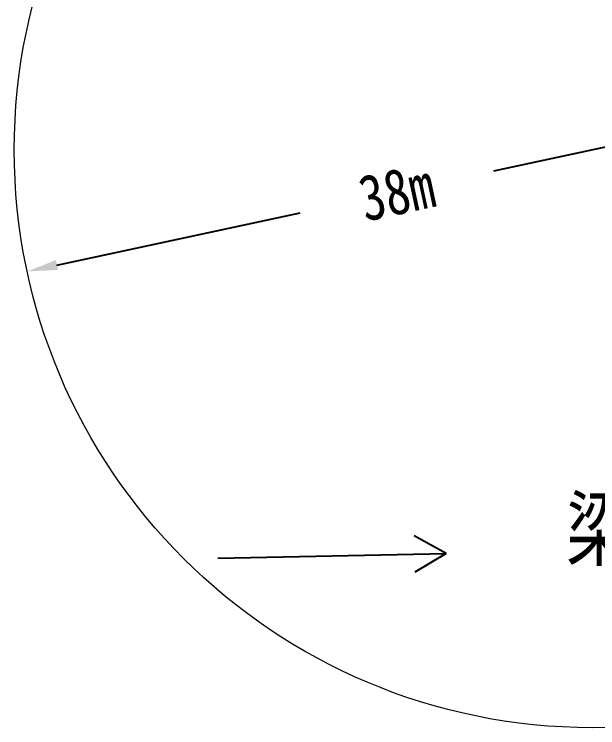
# Model space of a CAD drawing. Extents: x 526875 to 527530, y 3493038 to 3493574.
# Drawn here: x 527098.38 to 527117.56, y 3493287.03 to 3493310.49 of the extents above; entities that cross this region are included whole.
import ezdxf
from ezdxf.enums import TextEntityAlignment as Align

# ---------------------------------------------------------------- set-up
doc = ezdxf.new("R2010")
doc.units = 0
doc.header["$LTSCALE"] = 2
doc.header["$PDMODE"] = 35
doc.header["$PDSIZE"] = 0.5
doc.layers.get('0').update_dxf_attribs({"linetype": 'CONTINUOUS'})
doc.layers.get('Defpoints').update_dxf_attribs({"linetype": 'CONTINUOUS'})
for name, color, linetype in [('DIM_SYMB', 3, 'CONTINUOUS'), ('L-WATER水景', 5, 'CONTINUOUS'), ('SXSS', 7, 'CONTINUOUS'), ('SXSS-水系名称注记', 7, 'CONTINUOUS')]:
    doc.layers.add(name, color=color, linetype=linetype)
doc.styles.get("Standard").update_dxf_attribs({"font": 'SimSun.ttf', "width": 0.8})
doc.dimstyles.new('W', dxfattribs={"dimtxt": 3.5, "dimasz": 1, "dimexe": 2.5, "dimexo": 3, "dimgap": 1, "dimtad": 1, "dimdec": 1, "dimzin": 0, "dimdsep": 46, "dimtxsty": 'Standard', "dimcen": 0.09, "dimclrd": 1, "dimclre": 1, "dimclrt": 7, "dimazin": 2, "dimtfac": 1, "dimtdec": 1, "dimtix": 1, "dimtmove": 2, "dimatfit": 3, "dimfxl": 1, "dimtolj": 1, "dimtzin": 0, "dimarcsym": 0})

# ---------------------------------------------------------------- blocks, each defined once
blk = doc.blocks.new('gc086')
for q in [(6.461, 0.6), (6.461, -0.6)]:
    blk.add_line((7.5, 0), q)
blk.add_lwpolyline([(0, 0), (7.5, 0)])
blk = doc.blocks.new('*D12')
at = {"layer": 'Defpoints', "color": 0, "transparency": 16777216}
for p in [(527135.959, 3493310.025), (527098.809, 3493302.034)]:
    blk.add_point(p, dxfattribs=at)
at = {"layer": 'DIM_SYMB', "color": 1, "lineweight": -2, "transparency": 16777216}
for p, q in [((527134.982, 3493309.814), (527114.135, 3493305.33)), ((527099.787, 3493302.244), (527107.781, 3493303.963))]:
    blk.add_line(p, q, dxfattribs=at)
at = {"layer": 'DIM_SYMB', "color": 1, "transparency": 16777216}
for points in [[(527134.947, 3493309.977), (527135.017, 3493309.651), (527135.959, 3493310.025)], [(527099.751, 3493302.407), (527099.822, 3493302.081), (527098.809, 3493302.034)]]:
    blk.add_solid(points, dxfattribs=at)
at = {"layer": 'DIM_SYMB', "color": 7, "lineweight": 0, "transparency": 16777216, "insert": (527110.958, 3493304.647), "char_height": 1.5, "attachment_point": 5, "rotation": 12.1392}
blk.add_mtext('\\A1;38m', dxfattribs=at)

msp = doc.modelspace()

# ---------------------------------------------------------------- linework, layer by layer
at = {"layer": 'L-WATER水景', "lineweight": 5}
msp.add_circle((527117.384, 3493306.029), 19, dxfattribs=at)

# ---------------------------------------------------------------- block references
at = {"layer": 'SXSS', "color": 252, "linetype": 'Continuous', "lineweight": 0, "rotation": 1.23769888043745}
msp.add_blockref('gc086', (527105.08, 3493292.6, 3.068), dxfattribs=at)

# ---------------------------------------------------------------- texts
at = {"layer": 'SXSS-水系名称注记', "color": 252, "lineweight": 0, "width": 0.8}
msp.add_text('梁', height=2, dxfattribs=at).set_placement((527117.613, 3493291.962), align=Align.BOTTOM_CENTER)

# ---------------------------------------------------------------- dimensions: what is measured, and where the dimension line sits
at = {"layer": 'DIM_SYMB', "lineweight": 0}
dim = msp.add_diameter_dim_2p(p1=(527135.959, 3493310.025), p2=(527098.809, 3493302.034), text='38m', dimstyle='W', override={"dimtxt": 1.5}, dxfattribs=at)
dim.commit()
dim.dimension.update_dxf_attribs({"geometry": '*D12', "text_midpoint": (527110.958, 3493304.647), "dimtype": 163})

doc.saveas('drawing.dxf')
